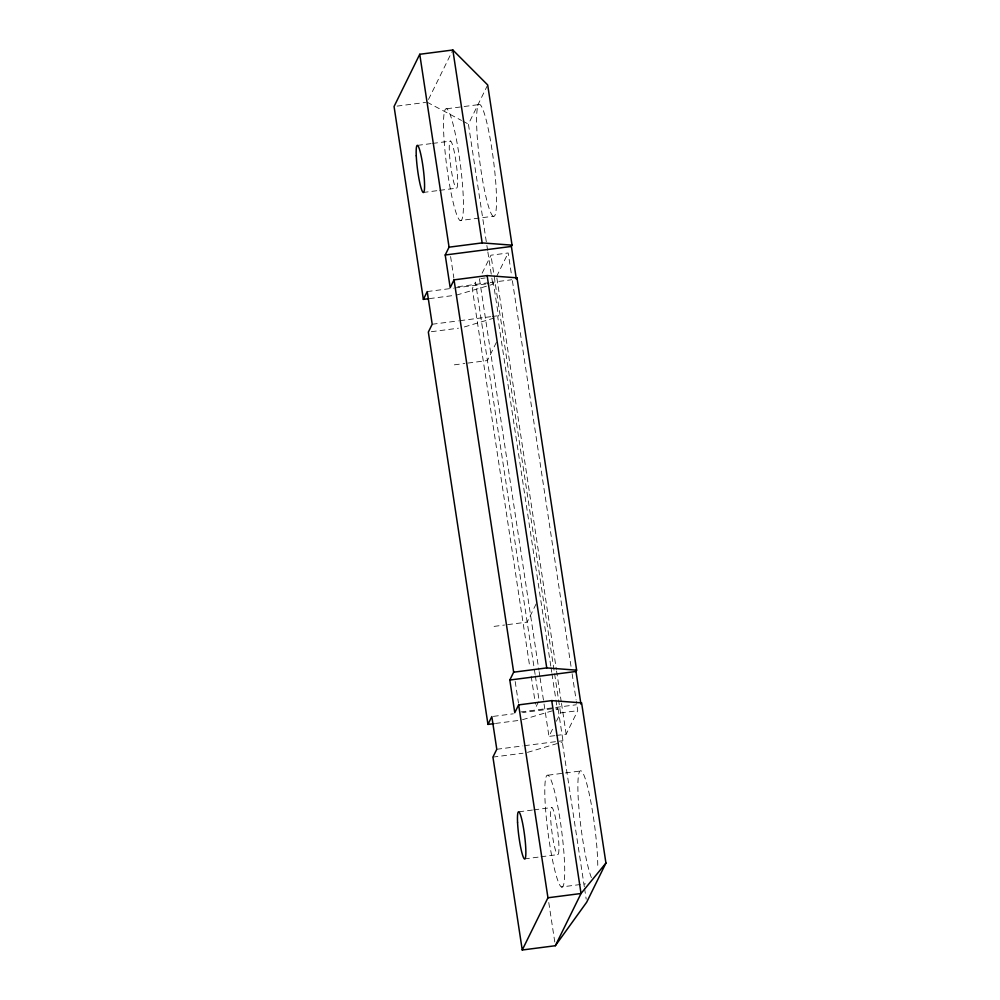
<?xml version="1.0" encoding="UTF-8"?>
<svg xmlns="http://www.w3.org/2000/svg" width="1000" height="1000" viewBox="0 0 1000 1000"><rect width="100%" height="100%" fill="white"/><g stroke="black" fill="none" stroke-linecap="round" stroke-linejoin="round"><path stroke-width="0.75" stroke-dasharray="5 3.75" d="M428.5 99.475L452.837 50M487.625 250.425L468.413 124.113L487.688 84.95M482.15 273.175L490.975 255.2L508.175 252.975L511.463 274.55M456.463 295.113L492.788 284.312L493.425 283L487.275 283.8M496.637 276.475L508.175 252.975M550.788 666.087L497.75 317L498.4 315.7L493.425 283M496.375 342.375L487.425 360.562L466.375 363.275M536.125 603.925L527.175 622.112L506.125 624.825M538.462 701.875L535.887 707.1L535.188 702.475M522.513 719.7L557.35 709.338L558 708.025L522.6 712.6M554.712 735.675L548.975 736.413L553.737 726.737M556.45 721.213L560.538 712.913L490.975 255.2M584.325 886.825L562.325 742.025L562.962 740.725L558 708.025M556.138 735.487L566.175 734.188L577.737 710.688L576.337 701.45M464.338 326.95L497.75 317M527.475 752.4L562.325 742.025M397.062 106.112L425.637 102.413M446.775 108.75L479.862 104.475M417.55 145.363L431.087 143.613M432.587 143.425L450.637 141.088M423.175 192.475L438.212 190.538M439.712 190.338L456.262 188.2A23.8 2.9 82.6 0 0 454.738 154.188A23.8 2.9 82.6 0 0 449.35 151.55A23.8 2.9 82.6 0 0 456.262 188.2M460.112 220.538A56.463 6.875 82.6 0 0 456.5 139.838A56.463 6.875 82.6 0 0 443.725 133.562A56.463 6.875 82.6 0 0 460.112 220.538L493.2 216.262A56.463 6.875 82.6 0 0 489.588 135.562A56.463 6.875 82.6 0 0 476.812 129.288A56.463 6.875 82.6 0 0 493.2 216.262M480.863 278.512L485.175 277.962M457.875 286.7L488.663 282.725M490.2 282.525L511.737 279.738M427.225 291.562L453.4 288.175M454.938 287.975L485.725 284M429.387 298.612L454.963 295.312M432.2 324.25L458.363 320.875M459.913 320.675L490.7 316.688M492.238 316.488L498.4 315.7M431.35 331.7L458.425 328.2M454.338 364.837L464.862 363.475M494.087 626.388L504.613 625.025M520.938 711.925L576.337 704.762M493.363 716.375L513.362 713.8M560.538 712.913L577.737 710.688M495.487 723.438L518.05 720.525M496.788 749.275L522.95 745.888M524.487 745.688L562.962 740.725M492.938 757.1L523.013 753.213M548.062 775.188L581.15 770.913M518.837 811.8L532.375 810.05M533.875 809.85L551.925 807.525M524.45 858.913L539.5 856.963M541 856.775L557.537 854.638A23.8 2.9 82.6 0 0 556.025 820.625A23.8 2.9 82.6 0 0 550.638 817.975A23.8 2.9 82.6 0 0 557.537 854.638M561.4 886.975A56.463 6.875 82.6 0 0 557.788 806.275A56.463 6.875 82.6 0 0 545.013 800A56.463 6.875 82.6 0 0 561.4 886.975L585.462 883.863M427.15 102.225L461.538 120.463M462.912 121.188L468.413 124.113M512.388 280.725L571.188 667.537M572.125 673.713L576.1 699.9M496.875 278.012L556.35 669.463M556.575 671.012L561.263 701.825M561.5 703.375L566.175 734.188M487.863 251.962L491.613 276.6M491.85 278.15L492.788 284.312M551.025 667.625L551.725 672.262M551.962 673.8L555.712 698.525M555.95 700.062L557.35 709.338M584.562 888.363L586.2 899.15M479.438 278.7L538.9 670.15M539.138 671.688L539.837 676.312M540.075 677.85L543.825 702.513M544.05 704.05L548.975 736.413M535.125 674.425L475.5 282.087L472.287 288.625L529.788 666.95M535.363 675.962L539.1 700.575M531.2 676.225L534.95 700.925M450.6 256.537L453.875 278.137M515.188 681.525L518.475 703.15M548.775 902.513L555.112 944.175M591.4 877.688A56.463 6.875 82.6 0 1 578.138 796.538A56.463 6.875 82.6 0 1 586.938 784.338A56.463 6.875 82.6 0 1 597.75 868.888"/><path stroke-width="1.5" d="M419.75 54.275L449.062 247.175L445.213 255L450.188 287.7L454.038 279.862L487.125 275.587L517 277.838L516.362 279.15L511.388 246.45L512.038 245.15L487.688 84.95L452.837 50L419.75 54.275L394.062 106.5L423.375 299.387L427.887 298.812M423.375 299.387L427.225 291.562L432.2 324.25L428.338 332.088L487.962 724.412L493.988 723.637M487.962 724.412L491.825 716.575L496.788 749.275L492.938 757.1L522.25 950L555.337 945.725L586.675 902.225L605.938 863.062L581.6 702.862L551.725 700.612L518.638 704.887L514.775 712.712L509.812 680.025L513.663 672.188L454.038 279.862M580.95 704.163L575.988 671.475L576.625 670.163L517 277.838M522.25 950L547.95 897.775L518.638 704.887M555.337 945.725L581.038 893.5L605.938 863.062M449.062 247.175L482.15 242.9L512.038 245.15M445.213 255L511.388 246.45M513.663 672.188L546.75 667.913L576.625 670.163M509.812 680.025L575.988 671.475M547.95 897.775L581.038 893.5L551.725 700.612M452.837 50L482.15 242.9M487.125 275.587L546.75 667.913M517.55 822.25A23.8 2.9 82.6 0 0 524.45 858.913A23.8 2.9 82.6 0 0 522.938 824.9A23.8 2.9 82.6 0 0 517.55 822.25M416.262 155.825A23.8 2.9 82.6 0 0 423.175 192.475A23.8 2.9 82.6 0 0 421.65 158.463A23.8 2.9 82.6 0 0 416.262 155.825"/></g></svg>
